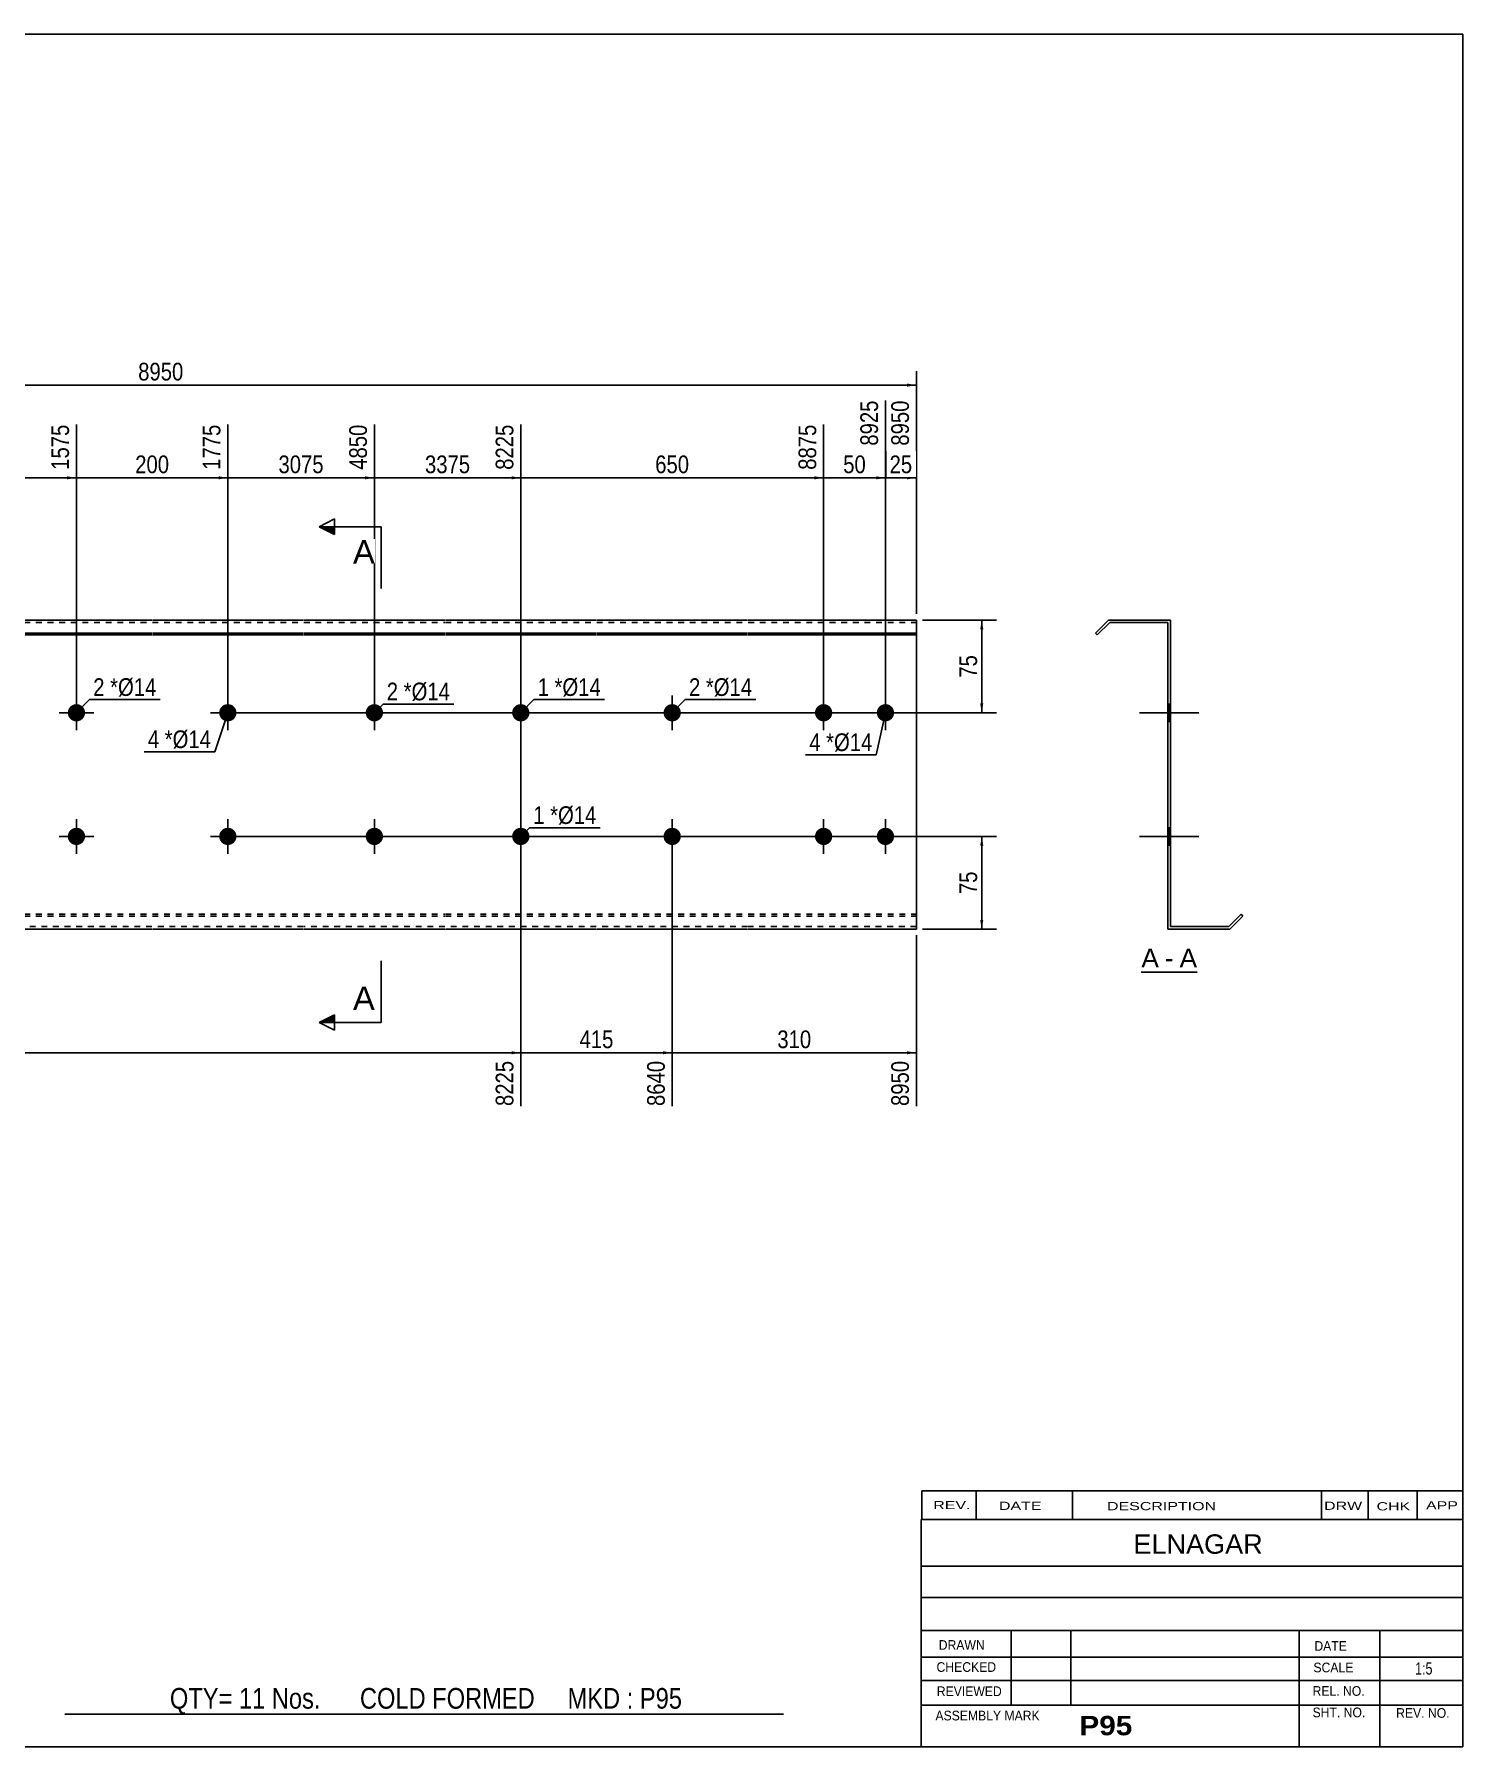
# Model space of a CAD drawing. Header units: millimetres. Extents: x -70 to 333, y -157 to 120.
# Drawn here: x 101.7 to 332.8, y -157.2 to 119.8 of the extents above; entities that cross this region are included whole.
import ezdxf

# ---------------------------------------------------------------- set-up
doc = ezdxf.new("R2010")
doc.units = ezdxf.units.MM
doc.linetypes.add('DXK_LINE_DOT1', pattern=[1.8814, 0.9407, -0.9407])
doc.styles.add('Arial', font='ARIAL.TTF', dxfattribs={"height": 0.2})
doc.styles.add('Arial Bold', font='ARIALBD.TTF', dxfattribs={"height": 0.2})
doc.styles.add('Arial Narrow', font='ARIALN.TTF', dxfattribs={"height": 0.2})

# ---------------------------------------------------------------- blocks, each defined once
blk = doc.blocks.new('Unknown-629082493-1758')
at = {"color": 5, "linetype": 'Continuous'}
for p, q in [((332.8, 119.75), (-67.2, 119.75)), ((-67.2, 119.75), (-67.2, -157.25)), ((332.8, -157.25), (332.8, 119.75)), ((-67.2, -157.25), (332.8, -157.25))]:
    blk.add_line(p, q, dxfattribs=at)
at = {"color": 174, "linetype": 'Continuous', "style": 'Arial'}
blk.add_text('Tekla structures', height=1.9102, rotation=90, dxfattribs=at).set_placement((-67.7, -156.75))
blk = doc.blocks.new('Unknown-629082493-12 - 1235')
at = {"color": 7, "linetype": 'Continuous'}
blk.add_line((280.81, -31.95), (289.84, -31.95), dxfattribs=at)
at = {"color": 0, "linetype": 'Continuous'}
blk.add_wipeout([(283.65, -31.2), (283.65, -28), (280.81, -28), (280.81, -31.2)], dxfattribs=at)
blk.add_wipeout([(286.03, -31.2), (286.03, -28), (284.61, -28), (284.61, -31.2)], dxfattribs=at)
at = {"color": 96, "linetype": 'Continuous', "style": 'Arial'}
blk.add_text('A', height=3.06, dxfattribs=at).set_placement((280.81, -31.2))
at = {"color": 0, "linetype": 'Continuous'}
blk.add_wipeout([(289.84, -31.2), (289.84, -28), (286.99, -28), (286.99, -31.2)], dxfattribs=at)
at = {"color": 96, "linetype": 'Continuous', "style": 'Arial'}
for s, p in [('-', (284.61, -31.2)), ('A', (286.99, -31.2))]:
    blk.add_text(s, height=3.06, dxfattribs=at).set_placement(p)
blk = doc.blocks.new('Part-629082493-1218 - 1203')
at = {"color": 2, "linetype": 'Continuous'}
for p, q in [((0, 25), (0, -25)), ((17.19, 25), (0, 25)), ((41.68, 25), (17.29, 25)), ((61.78, 25), (41.78, 25)), ((96.27, 25), (61.88, 25)), ((120.76, 25), (96.37, 25)), ((145.25, 25), (120.86, 25)), ((168.15, 25), (145.35, 25)), ((192.63, 25), (168.25, 25)), ((217.12, 25), (192.73, 25)), ((244.42, 25), (217.22, 25)), ((244.42, -25), (244.42, 25)), ((0, 22.88), (17.19, 22.88)), ((0, 22.6), (17.19, 22.6)), ((17.29, 22.88), (41.68, 22.88)), ((17.29, 22.6), (41.68, 22.6)), ((41.78, 22.88), (61.78, 22.88)), ((41.78, 22.6), (61.78, 22.6)), ((61.88, 22.88), (96.27, 22.88)), ((61.88, 22.6), (96.27, 22.6)), ((96.37, 22.88), (120.76, 22.88)), ((96.37, 22.6), (120.76, 22.6)), ((120.86, 22.88), (145.25, 22.88)), ((120.86, 22.6), (145.25, 22.6)), ((145.35, 22.88), (168.15, 22.88)), ((145.35, 22.6), (168.15, 22.6)), ((168.25, 22.88), (192.63, 22.88)), ((168.25, 22.6), (192.63, 22.6)), ((192.73, 22.88), (217.12, 22.88)), ((192.73, 22.6), (217.12, 22.6)), ((217.22, 22.88), (244.42, 22.88)), ((217.22, 22.6), (244.42, 22.6)), ((17.19, -25), (0, -25)), ((41.68, -25), (17.29, -25)), ((61.78, -25), (41.78, -25)), ((96.27, -25), (61.88, -25)), ((120.76, -25), (96.37, -25)), ((145.25, -25), (120.86, -25)), ((168.15, -25), (145.35, -25)), ((192.63, -25), (168.25, -25)), ((217.12, -25), (192.73, -25)), ((244.42, -25), (217.22, -25))]:
    blk.add_line(p, q, dxfattribs=at)
at = {"color": 7, "linetype": 'DXK_LINE_DOT1'}
for p, q in [((0, 24.6), (17.19, 24.6)), ((17.29, 24.6), (41.68, 24.6)), ((41.78, 24.6), (61.78, 24.6)), ((61.88, 24.6), (96.27, 24.6)), ((96.37, 24.6), (120.76, 24.6)), ((120.86, 24.6), (145.25, 24.6)), ((145.35, 24.6), (168.15, 24.6)), ((168.25, 24.6), (192.63, 24.6)), ((192.73, 24.6), (217.12, 24.6)), ((217.22, 24.6), (244.42, 24.6)), ((0, -22.6), (17.19, -22.6)), ((0, -22.88), (17.19, -22.88)), ((17.19, -24.6), (0, -24.6)), ((17.29, -22.6), (41.68, -22.6)), ((17.29, -22.88), (41.68, -22.88)), ((41.68, -24.6), (17.29, -24.6)), ((41.78, -22.6), (61.78, -22.6)), ((41.78, -22.88), (61.78, -22.88)), ((61.78, -24.6), (41.78, -24.6)), ((61.88, -22.6), (96.27, -22.6)), ((61.88, -22.88), (96.27, -22.88)), ((96.27, -24.6), (61.88, -24.6)), ((96.37, -22.6), (120.76, -22.6)), ((96.37, -22.88), (120.76, -22.88)), ((120.76, -24.6), (96.37, -24.6)), ((120.86, -22.6), (145.25, -22.6)), ((120.86, -22.88), (145.25, -22.88)), ((145.25, -24.6), (120.86, -24.6)), ((145.35, -22.6), (168.15, -22.6)), ((145.35, -22.88), (168.15, -22.88)), ((168.15, -24.6), (145.35, -24.6)), ((168.25, -22.6), (192.63, -22.6)), ((168.25, -22.88), (192.63, -22.88)), ((192.63, -24.6), (168.25, -24.6)), ((192.73, -22.6), (217.12, -22.6)), ((192.73, -22.88), (217.12, -22.88)), ((217.12, -24.6), (192.73, -24.6)), ((217.22, -22.6), (244.42, -22.6)), ((217.22, -22.88), (244.42, -22.88)), ((244.42, -24.6), (217.22, -24.6))]:
    blk.add_line(p, q, dxfattribs=at)
blk = doc.blocks.new('Bolt-629082493-1219 - 1203')
at = {"linetype": 'Continuous'}
for points in [[(3.6, 10, -1), (6.4, 10, -1)], [(131.65, 10, -1), (134.45, 10, -1)]]:
    blk.add_hatch(color=3, dxfattribs=at).paths.add_polyline_path(points)
at = {"color": 3, "linetype": 'Continuous'}
for p, q in [((5, 7.2), (5, 12.8)), ((133.05, 7.2), (133.05, 12.8)), ((7.8, 10), (2.2, 10)), ((135.85, 10), (130.25, 10))]:
    blk.add_line(p, q, dxfattribs=at)
blk = doc.blocks.new('Bolt-629082493-1220 - 1203')
at = {"linetype": 'Continuous'}
for points in [[(3.6, -10, -1), (6.4, -10, -1)], [(131.65, -10, -1), (134.45, -10, -1)]]:
    blk.add_hatch(color=3, dxfattribs=at).paths.add_polyline_path(points)
at = {"color": 3, "linetype": 'Continuous'}
for p, q in [((5, -12.8), (5, -7.2)), ((133.05, -12.8), (133.05, -7.2)), ((7.8, -10), (2.2, -10)), ((135.85, -10), (130.25, -10))]:
    blk.add_line(p, q, dxfattribs=at)
blk = doc.blocks.new('Bolt-629082493-1221 - 1203')
at = {"linetype": 'Continuous'}
for points in [[(158.15, 10, -1), (155.35, 10, -1)], [(158.15, -10, -1), (155.35, -10, -1)]]:
    blk.add_hatch(color=3, dxfattribs=at).paths.add_polyline_path(points)
at = {"color": 3, "linetype": 'Continuous'}
for p, q in [((156.75, 12.8), (156.75, 7.2)), ((159.55, 10), (153.95, 10)), ((156.75, -7.2), (156.75, -12.8)), ((159.55, -10), (153.95, -10))]:
    blk.add_line(p, q, dxfattribs=at)
blk = doc.blocks.new('Bolt-629082493-1224 - 1203')
at = {"linetype": 'Continuous'}
blk.add_hatch(color=3, dxfattribs=at).paths.add_polyline_path([(107.16, 10, -1), (109.96, 10, -1)])
at = {"color": 3, "linetype": 'Continuous'}
for p, q in [((108.56, 7.2), (108.56, 12.8)), ((105.76, 10), (111.36, 10))]:
    blk.add_line(p, q, dxfattribs=at)
blk = doc.blocks.new('Bolt-629082493-1225 - 1203')
at = {"linetype": 'Continuous'}
blk.add_hatch(color=3, dxfattribs=at).paths.add_polyline_path([(107.16, -10, -1), (109.96, -10, -1)])
at = {"color": 3, "linetype": 'Continuous'}
for p, q in [((108.56, -12.8), (108.56, -7.2)), ((111.36, -10), (105.76, -10))]:
    blk.add_line(p, q, dxfattribs=at)
blk = doc.blocks.new('Bolt-629082493-1227 - 1203')
at = {"linetype": 'Continuous'}
for points in [[(228.02, 10, -1), (230.82, 10, -1)], [(238.02, 10, -1), (240.82, 10, -1)], [(228.02, -10, -1), (230.82, -10, -1)], [(238.02, -10, -1), (240.82, -10, -1)]]:
    blk.add_hatch(color=3, dxfattribs=at).paths.add_polyline_path(points)
at = {"color": 3, "linetype": 'Continuous'}
for p, q in [((229.42, 7.2), (229.42, 12.8)), ((239.42, 7.2), (239.42, 12.8)), ((226.62, 10), (232.22, 10)), ((236.62, 10), (242.22, 10)), ((229.42, -12.8), (229.42, -7.2)), ((239.42, -12.8), (239.42, -7.2)), ((226.62, -10), (232.22, -10)), ((236.62, -10), (242.22, -10))]:
    blk.add_line(p, q, dxfattribs=at)
blk = doc.blocks.new('Bolt-629082493-1228 - 1203')
at = {"linetype": 'Continuous'}
blk.add_hatch(color=3, dxfattribs=at).paths.add_polyline_path([(179.04, 10, -1), (181.84, 10, -1)])
at = {"color": 3, "linetype": 'Continuous'}
for p, q in [((180.44, 7.2), (180.44, 12.8)), ((177.64, 10), (183.24, 10))]:
    blk.add_line(p, q, dxfattribs=at)
blk = doc.blocks.new('Bolt-629082493-1229 - 1203')
at = {"linetype": 'Continuous'}
blk.add_hatch(color=3, dxfattribs=at).paths.add_polyline_path([(181.84, -10, -1), (179.04, -10, -1)])
at = {"color": 3, "linetype": 'Continuous'}
for p, q in [((180.44, -7.2), (180.44, -12.8)), ((183.24, -10), (177.64, -10))]:
    blk.add_line(p, q, dxfattribs=at)
blk = doc.blocks.new('Bolt-629082493-1230 - 1203')
at = {"linetype": 'Continuous'}
for points in [[(203.53, 10, -1), (206.33, 10, -1)], [(203.53, -10, -1), (206.33, -10, -1)]]:
    blk.add_hatch(color=3, dxfattribs=at).paths.add_polyline_path(points)
at = {"color": 3, "linetype": 'Continuous'}
for p, q in [((204.93, 7.2), (204.93, 12.8)), ((202.13, 10), (207.73, 10)), ((204.93, -12.8), (204.93, -7.2)), ((202.13, -10), (207.73, -10))]:
    blk.add_line(p, q, dxfattribs=at)
blk = doc.blocks.new('Bolt-629082493-1240 - 1235')
at = {"linetype": 'Continuous'}
for points in [[(285.52, 8.6), (285.52, 11.4), (285.12, 11.4), (285.12, 8.6)], [(285.52, -11.4), (285.52, -8.6), (285.12, -8.6), (285.12, -11.4)]]:
    blk.add_hatch(color=3, dxfattribs=at).paths.add_polyline_path(points)
at = {"color": 3, "linetype": 'Continuous'}
for p, q in [((285.52, 11.4), (285.12, 11.4)), ((285.52, 10), (281.12, 10)), ((285.52, 8.6), (285.12, 8.6)), ((285.52, -10), (281.12, -10)), ((285.52, -8.6), (285.12, -8.6)), ((285.52, -11.4), (285.12, -11.4))]:
    blk.add_line(p, q, dxfattribs=at)
blk = doc.blocks.new('Part-629082493-1237 - 1235')
at = {"color": 2, "linetype": 'Continuous'}
for p, q in [((275.52, 25), (273.4, 22.88)), ((275.52, 25), (285.52, 25)), ((285.52, -24.6), (285.52, 25)), ((273.4, 22.88), (273.68, 22.6)), ((275.69, 24.6), (273.68, 22.6)), ((275.69, 24.6), (285.12, 24.6)), ((285.12, 24.6), (285.12, -25)), ((294.96, -24.6), (285.52, -24.6)), ((294.96, -24.6), (296.96, -22.6)), ((295.12, -25), (297.24, -22.88)), ((297.24, -22.88), (296.96, -22.6)), ((295.12, -25), (285.12, -25))]:
    blk.add_line(p, q, dxfattribs=at)
blk = doc.blocks.new('Bolt-629082493-1238 - 1235')
at = {"linetype": 'Continuous'}
blk.add_hatch(color=3, dxfattribs=at).paths.add_polyline_path([(285.12, 11.4), (285.12, 8.6), (285.52, 8.6), (285.52, 11.4)])
blk.add_hatch(color=3, dxfattribs=at).paths.add_polyline_path([(285.12, 11.4), (285.12, 8.6), (285.52, 8.6), (285.52, 11.4)])
at = {"color": 3, "linetype": 'Continuous'}
for p, q in [((285.12, 11.4), (285.52, 11.4)), ((285.12, 11.4), (285.52, 11.4)), ((283.52, 10), (290.12, 10)), ((283.52, 10), (290.12, 10)), ((285.12, 8.6), (285.52, 8.6)), ((285.12, 8.6), (285.52, 8.6))]:
    blk.add_line(p, q, dxfattribs=at)
blk = doc.blocks.new('Bolt-629082493-1239 - 1235')
at = {"linetype": 'Continuous'}
blk.add_hatch(color=3, dxfattribs=at).paths.add_polyline_path([(285.12, -8.6), (285.12, -11.4), (285.52, -11.4), (285.52, -8.6)])
blk.add_hatch(color=3, dxfattribs=at).paths.add_polyline_path([(285.12, -8.6), (285.12, -11.4), (285.52, -11.4), (285.52, -8.6)])
at = {"color": 3, "linetype": 'Continuous'}
for p, q in [((283.52, -10), (290.12, -10)), ((283.52, -10), (290.12, -10)), ((285.12, -8.6), (285.52, -8.6)), ((285.12, -8.6), (285.52, -8.6)), ((285.12, -11.4), (285.52, -11.4)), ((285.12, -11.4), (285.52, -11.4))]:
    blk.add_line(p, q, dxfattribs=at)
blk = doc.blocks.new('Bolt-629082493-1241 - 1235')
at = {"linetype": 'Continuous'}
for points in [[(285.12, 11.4), (285.12, 8.6), (285.52, 8.6), (285.52, 11.4)], [(285.12, 11.4), (285.12, 8.6), (285.52, 8.6), (285.52, 11.4)], [(285.12, -8.6), (285.12, -11.4), (285.52, -11.4), (285.52, -8.6)], [(285.12, -8.6), (285.12, -11.4), (285.52, -11.4), (285.52, -8.6)]]:
    blk.add_hatch(color=3, dxfattribs=at).paths.add_polyline_path(points)
at = {"color": 3, "linetype": 'Continuous'}
for p, q in [((285.52, 11.4), (285.12, 11.4)), ((285.52, 11.4), (285.12, 11.4)), ((288.12, 10), (280.52, 10)), ((288.12, 10), (280.52, 10)), ((285.52, 8.6), (285.12, 8.6)), ((285.52, 8.6), (285.12, 8.6)), ((288.12, -10), (280.52, -10)), ((288.12, -10), (280.52, -10)), ((285.52, -8.6), (285.12, -8.6)), ((285.52, -8.6), (285.12, -8.6)), ((285.52, -11.4), (285.12, -11.4)), ((285.52, -11.4), (285.12, -11.4))]:
    blk.add_line(p, q, dxfattribs=at)
blk = doc.blocks.new('Bolt-629082493-1242 - 1235')
at = {"linetype": 'Continuous'}
blk.add_hatch(color=3, dxfattribs=at).paths.add_polyline_path([(285.12, 11.4), (285.12, 8.6), (285.52, 8.6), (285.52, 11.4)])
at = {"color": 3, "linetype": 'Continuous'}
for p, q in [((285.52, 11.4), (285.12, 11.4)), ((287.42, 10), (280.82, 10)), ((285.52, 8.6), (285.12, 8.6))]:
    blk.add_line(p, q, dxfattribs=at)
blk = doc.blocks.new('Bolt-629082493-1243 - 1235')
at = {"linetype": 'Continuous'}
blk.add_hatch(color=3, dxfattribs=at).paths.add_polyline_path([(285.12, 11.4), (285.12, 8.6), (285.52, 8.6), (285.52, 11.4)])
at = {"color": 3, "linetype": 'Continuous'}
for p, q in [((285.52, 11.4), (285.12, 11.4)), ((287.42, 10), (280.82, 10)), ((285.52, 8.6), (285.12, 8.6))]:
    blk.add_line(p, q, dxfattribs=at)
blk = doc.blocks.new('Bolt-629082493-1244 - 1235')
at = {"linetype": 'Continuous'}
blk.add_hatch(color=3, dxfattribs=at).paths.add_polyline_path([(285.12, -8.6), (285.12, -11.4), (285.52, -11.4), (285.52, -8.6)])
at = {"color": 3, "linetype": 'Continuous'}
for p, q in [((283.52, -10), (290.12, -10)), ((285.12, -8.6), (285.52, -8.6)), ((285.12, -11.4), (285.52, -11.4))]:
    blk.add_line(p, q, dxfattribs=at)
blk = doc.blocks.new('Bolt-629082493-1245 - 1235')
at = {"linetype": 'Continuous'}
blk.add_hatch(color=3, dxfattribs=at).paths.add_polyline_path([(285.12, -8.6), (285.12, -11.4), (285.52, -11.4), (285.52, -8.6)])
at = {"color": 3, "linetype": 'Continuous'}
for p, q in [((283.52, -10), (290.12, -10)), ((285.12, -8.6), (285.52, -8.6)), ((285.12, -11.4), (285.52, -11.4))]:
    blk.add_line(p, q, dxfattribs=at)
blk = doc.blocks.new('Bolt-629082493-1246 - 1235')
at = {"linetype": 'Continuous'}
for points in [[(285.12, 11.4), (285.12, 8.6), (285.52, 8.6), (285.52, 11.4)], [(285.12, 11.4), (285.12, 8.6), (285.52, 8.6), (285.52, 11.4)], [(285.12, -8.6), (285.12, -11.4), (285.52, -11.4), (285.52, -8.6)], [(285.12, -8.6), (285.12, -11.4), (285.52, -11.4), (285.52, -8.6)]]:
    blk.add_hatch(color=3, dxfattribs=at).paths.add_polyline_path(points)
at = {"color": 3, "linetype": 'Continuous'}
for p, q in [((285.52, 11.4), (285.12, 11.4)), ((285.52, 11.4), (285.12, 11.4)), ((288.12, 10), (280.52, 10)), ((288.12, 10), (280.52, 10)), ((285.52, 8.6), (285.12, 8.6)), ((285.52, 8.6), (285.12, 8.6)), ((288.12, -10), (280.52, -10)), ((288.12, -10), (280.52, -10)), ((285.52, -8.6), (285.12, -8.6)), ((285.52, -8.6), (285.12, -8.6)), ((285.52, -11.4), (285.12, -11.4)), ((285.52, -11.4), (285.12, -11.4))]:
    blk.add_line(p, q, dxfattribs=at)
blk = doc.blocks.new('Bolt-629082493-1247 - 1235')
at = {"linetype": 'Continuous'}
blk.add_hatch(color=3, dxfattribs=at).paths.add_polyline_path([(285.12, 11.4), (285.12, 8.6), (285.52, 8.6), (285.52, 11.4)])
at = {"color": 3, "linetype": 'Continuous'}
for p, q in [((285.52, 11.4), (285.12, 11.4)), ((287.42, 10), (280.82, 10)), ((285.52, 8.6), (285.12, 8.6))]:
    blk.add_line(p, q, dxfattribs=at)
blk = doc.blocks.new('Bolt-629082493-1248 - 1235')
at = {"linetype": 'Continuous'}
blk.add_hatch(color=3, dxfattribs=at).paths.add_polyline_path([(285.52, -11.4), (285.52, -8.6), (285.12, -8.6), (285.12, -11.4)])
at = {"color": 3, "linetype": 'Continuous'}
for p, q in [((285.52, -8.6), (285.12, -8.6)), ((287.12, -10), (285.12, -10)), ((285.52, -11.4), (285.12, -11.4))]:
    blk.add_line(p, q, dxfattribs=at)
blk = doc.blocks.new('Bolt-629082493-1249 - 1235')
at = {"linetype": 'Continuous'}
for points in [[(285.12, 11.4), (285.12, 8.6), (285.52, 8.6), (285.52, 11.4)], [(285.12, -8.6), (285.12, -11.4), (285.52, -11.4), (285.52, -8.6)]]:
    blk.add_hatch(color=3, dxfattribs=at).paths.add_polyline_path(points)
at = {"color": 3, "linetype": 'Continuous'}
for p, q in [((285.52, 11.4), (285.12, 11.4)), ((287.12, 10), (280.52, 10)), ((285.52, 8.6), (285.12, 8.6)), ((287.12, -10), (280.52, -10)), ((285.52, -8.6), (285.12, -8.6)), ((285.52, -11.4), (285.12, -11.4))]:
    blk.add_line(p, q, dxfattribs=at)
blk = doc.blocks.new('StraightDimension-629082493-1328 - 1203')
at = {"linetype": 'Continuous'}
for points in [[(254.75, 23.5), (255, 25), (255.25, 23.5)], [(255.25, 11.5), (255, 10), (254.75, 11.5)]]:
    blk.add_hatch(color=7, dxfattribs=at).paths.add_polyline_path(points)
at = {"color": 7, "linetype": 'Continuous'}
for p, q in [((245.42, 25), (257.4, 25)), ((255, 10), (255, 25)), ((134.05, 10), (257.4, 10))]:
    blk.add_line(p, q, dxfattribs=at)
at = {"color": 0}
blk.add_wipeout([(254.85, 19.93), (250.65, 19.93), (250.65, 15.07), (254.85, 15.07)], dxfattribs=at)
at = {"color": 3, "style": 'Arial Narrow'}
blk.add_text('75', height=2.863, rotation=90.0002, dxfattribs=at).set_placement((254.25, 15.67))
blk = doc.blocks.new('StraightDimension-629082493-1346 - 1203')
at = {"linetype": 'Continuous'}
for points in [[(1.5, 62.75), (0, 63), (1.5, 63.25)], [(242.92, 63.25), (244.42, 63), (242.92, 62.75)]]:
    blk.add_hatch(color=7, dxfattribs=at).paths.add_polyline_path(points)
at = {"color": 7, "linetype": 'Continuous'}
for p, q in [((0, 26), (0, 65.25)), ((244.42, 26), (244.42, 65.25)), ((0, 63), (244.42, 63))]:
    blk.add_line(p, q, dxfattribs=at)
at = {"color": 0}
blk.add_wipeout([(126.46, 63.15), (126.46, 67.35), (117.95, 67.35), (117.95, 63.15)], dxfattribs=at)
at = {"color": 3, "style": 'Arial Narrow'}
blk.add_text('8950', height=2.863, dxfattribs=at).set_placement((118.55, 63.75))
blk = doc.blocks.new('StraightDimension-629082493-1318 - 1203')
at = {"linetype": 'Continuous'}
blk.add_hatch(color=7, dxfattribs=at).paths.add_polyline_path([(178.94, -44.75), (180.44, -45), (178.94, -45.25)])
at = {"color": 7, "linetype": 'Continuous'}
for p, q in [((180.44, 9), (180.44, -53.61)), ((0, -26), (0, -48.13)), ((0, -45), (180.44, -45))]:
    blk.add_line(p, q, dxfattribs=at)
at = {"color": 0}
blk.add_wipeout([(94.48, -44.85), (94.48, -40.65), (85.96, -40.65), (85.96, -44.85)], dxfattribs=at)
at = {"color": 0, "linetype": 'Continuous'}
for points in [[(-0.6, -45.7), (-4.8, -45.7), (-4.8, -48.73), (-0.6, -48.73)], [(179.84, -45.7), (175.64, -45.7), (175.64, -54.21), (179.84, -54.21)]]:
    blk.add_wipeout(points, dxfattribs=at)
at = {"color": 3, "style": 'Arial Narrow'}
blk.add_text('8225', height=2.863, dxfattribs=at).set_placement((86.56, -44.25))
at = {"color": 3, "linetype": 'Continuous', "style": 'Arial Narrow'}
for s, height, p in [('0', 2.86, (-1.2, -48.13)), ('8225', 2.863, (179.24, -53.61))]:
    blk.add_text(s, height=height, rotation=90.0002, dxfattribs=at).set_placement(p)
blk = doc.blocks.new('StraightDimension-629082493-1263 - 1203')
at = {"linetype": 'Continuous'}
blk.add_hatch(color=7, dxfattribs=at).paths.add_polyline_path([(242.92, 48.25), (244.42, 48), (242.92, 47.75)])
at = {"color": 7, "linetype": 'Continuous'}
for p, q in [((239.42, 11), (239.42, 60.51)), ((244.42, 26), (244.42, 60.51)), ((239.42, 48), (244.42, 48))]:
    blk.add_line(p, q, dxfattribs=at)
at = {"color": 0}
blk.add_wipeout([(244.34, 48.15), (244.34, 52.35), (239.49, 52.35), (239.49, 48.15)], dxfattribs=at)
at = {"color": 0, "linetype": 'Continuous'}
blk.add_wipeout([(243.82, 61.11), (239.62, 61.11), (239.62, 52.6), (243.82, 52.6)], dxfattribs=at)
at = {"color": 3, "linetype": 'Continuous', "style": 'Arial Narrow'}
blk.add_text('8950', height=2.863, rotation=90.0002, dxfattribs=at).set_placement((243.22, 53.2))
at = {"color": 3, "style": 'Arial Narrow'}
blk.add_text('25', height=2.863, dxfattribs=at).set_placement((240.09, 48.75))
blk = doc.blocks.new('StraightDimension-629082493-1264 - 1203')
at = {"linetype": 'Continuous'}
blk.add_hatch(color=7, dxfattribs=at).paths.add_polyline_path([(237.92, 48.25), (239.42, 48), (237.92, 47.75)])
at = {"color": 7, "linetype": 'Continuous'}
for p, q in [((239.42, 11), (239.42, 60.51)), ((229.42, 11), (229.42, 56.61)), ((229.42, 48), (239.42, 48))]:
    blk.add_line(p, q, dxfattribs=at)
at = {"color": 0}
blk.add_wipeout([(236.84, 48.15), (236.84, 52.35), (231.99, 52.35), (231.99, 48.15)], dxfattribs=at)
at = {"color": 0, "linetype": 'Continuous'}
blk.add_wipeout([(238.82, 61.11), (234.62, 61.11), (234.62, 52.6), (238.82, 52.6)], dxfattribs=at)
at = {"color": 3, "linetype": 'Continuous', "style": 'Arial Narrow'}
blk.add_text('8925', height=2.863, rotation=90.0002, dxfattribs=at).set_placement((238.22, 53.2))
at = {"color": 3, "style": 'Arial Narrow'}
blk.add_text('50', height=2.863, dxfattribs=at).set_placement((232.59, 48.75))
blk = doc.blocks.new('StraightDimension-629082493-1265 - 1203')
at = {"linetype": 'Continuous'}
blk.add_hatch(color=7, dxfattribs=at).paths.add_polyline_path([(227.92, 48.25), (229.42, 48), (227.92, 47.75)])
at = {"color": 7, "linetype": 'Continuous'}
for p, q in [((180.44, -9), (180.44, 56.61)), ((229.42, 11), (229.42, 56.61)), ((180.44, 48), (229.42, 48))]:
    blk.add_line(p, q, dxfattribs=at)
at = {"color": 0, "linetype": 'Continuous'}
blk.add_wipeout([(228.82, 57.21), (224.62, 57.21), (224.62, 48.7), (228.82, 48.7)], dxfattribs=at)
at = {"color": 0}
blk.add_wipeout([(208.27, 48.15), (208.27, 52.35), (201.58, 52.35), (201.58, 48.15)], dxfattribs=at)
at = {"color": 3, "linetype": 'Continuous', "style": 'Arial Narrow'}
blk.add_text('8875', height=2.863, rotation=90.0002, dxfattribs=at).set_placement((228.22, 49.3))
at = {"color": 3, "style": 'Arial Narrow'}
blk.add_text('650', height=2.863, dxfattribs=at).set_placement((202.18, 48.75))
blk = doc.blocks.new('StraightDimension-629082493-1337 - 1203')
at = {"linetype": 'Continuous'}
for points in [[(254.75, -11.5), (255, -10), (255.25, -11.5)], [(255.25, -23.5), (255, -25), (254.75, -23.5)]]:
    blk.add_hatch(color=7, dxfattribs=at).paths.add_polyline_path(points)
at = {"color": 7, "linetype": 'Continuous'}
for p, q in [((134.05, -10), (257.4, -10)), ((255, -25), (255, -10)), ((245.42, -25), (257.4, -25))]:
    blk.add_line(p, q, dxfattribs=at)
at = {"color": 0}
blk.add_wipeout([(254.85, -15.07), (250.65, -15.07), (250.65, -19.93), (254.85, -19.93)], dxfattribs=at)
at = {"color": 3, "style": 'Arial Narrow'}
blk.add_text('75', height=2.863, rotation=90.0002, dxfattribs=at).set_placement((254.25, -19.33))
blk = doc.blocks.new('StraightDimension-629082493-1266 - 1203')
at = {"linetype": 'Continuous'}
blk.add_hatch(color=7, dxfattribs=at).paths.add_polyline_path([(178.94, 48.25), (180.44, 48), (178.94, 47.75)])
at = {"color": 7, "linetype": 'Continuous'}
for p, q in [((156.75, 11), (156.75, 56.61)), ((180.44, -9), (180.44, 56.61)), ((156.75, 48), (180.44, 48))]:
    blk.add_line(p, q, dxfattribs=at)
at = {"color": 0, "linetype": 'Continuous'}
blk.add_wipeout([(179.84, 57.21), (175.64, 57.21), (175.64, 48.7), (179.84, 48.7)], dxfattribs=at)
at = {"color": 0}
blk.add_wipeout([(172.85, 48.15), (172.85, 52.35), (164.34, 52.35), (164.34, 48.15)], dxfattribs=at)
at = {"color": 3, "linetype": 'Continuous', "style": 'Arial Narrow'}
blk.add_text('8225', height=2.863, rotation=90.0002, dxfattribs=at).set_placement((179.24, 49.3))
at = {"color": 3, "style": 'Arial Narrow'}
blk.add_text('3375', height=2.863, dxfattribs=at).set_placement((164.94, 48.75))
blk = doc.blocks.new('StraightDimension-629082493-1267 - 1203')
at = {"linetype": 'Continuous'}
blk.add_hatch(color=7, dxfattribs=at).paths.add_polyline_path([(155.25, 48.25), (156.75, 48), (155.25, 47.75)])
at = {"color": 7, "linetype": 'Continuous'}
for p, q in [((133.05, 11), (133.05, 56.61)), ((156.75, 11), (156.75, 56.61)), ((133.05, 48), (156.75, 48))]:
    blk.add_line(p, q, dxfattribs=at)
at = {"color": 0, "linetype": 'Continuous'}
blk.add_wipeout([(156.15, 57.21), (151.95, 57.21), (151.95, 48.7), (156.15, 48.7)], dxfattribs=at)
at = {"color": 0}
blk.add_wipeout([(149.15, 48.15), (149.15, 52.35), (140.64, 52.35), (140.64, 48.15)], dxfattribs=at)
at = {"color": 3, "linetype": 'Continuous', "style": 'Arial Narrow'}
blk.add_text('4850', height=2.863, rotation=90.0002, dxfattribs=at).set_placement((155.55, 49.3))
at = {"color": 3, "style": 'Arial Narrow'}
blk.add_text('3075', height=2.863, dxfattribs=at).set_placement((141.24, 48.75))
blk = doc.blocks.new('StraightDimension-629082493-1268 - 1203')
at = {"linetype": 'Continuous'}
blk.add_hatch(color=7, dxfattribs=at).paths.add_polyline_path([(131.55, 48.25), (133.05, 48), (131.55, 47.75)])
at = {"color": 7, "linetype": 'Continuous'}
for p, q in [((108.56, 11), (108.56, 56.61)), ((133.05, 11), (133.05, 56.61)), ((108.56, 48), (133.05, 48))]:
    blk.add_line(p, q, dxfattribs=at)
at = {"color": 0, "linetype": 'Continuous'}
blk.add_wipeout([(132.45, 57.21), (128.25, 57.21), (128.25, 48.7), (132.45, 48.7)], dxfattribs=at)
at = {"color": 0}
blk.add_wipeout([(124.15, 48.15), (124.15, 52.35), (117.47, 52.35), (117.47, 48.15)], dxfattribs=at)
at = {"color": 3, "linetype": 'Continuous', "style": 'Arial Narrow'}
blk.add_text('1775', height=2.863, rotation=90.0002, dxfattribs=at).set_placement((131.85, 49.3))
at = {"color": 3, "style": 'Arial Narrow'}
blk.add_text('200', height=2.863, dxfattribs=at).set_placement((118.07, 48.75))
blk = doc.blocks.new('StraightDimension-629082493-1269 - 1203')
at = {"linetype": 'Continuous'}
blk.add_hatch(color=7, dxfattribs=at).paths.add_polyline_path([(107.06, 48.25), (108.56, 48), (107.06, 47.75)])
at = {"color": 7, "linetype": 'Continuous'}
for p, q in [((84.08, 11), (84.08, 58.68)), ((108.56, 11), (108.56, 56.61)), ((84.08, 48), (108.56, 48))]:
    blk.add_line(p, q, dxfattribs=at)
at = {"color": 0, "linetype": 'Continuous'}
blk.add_wipeout([(107.96, 57.21), (103.76, 57.21), (103.76, 48.7), (107.96, 48.7)], dxfattribs=at)
at = {"color": 0}
blk.add_wipeout([(99.66, 48.15), (99.66, 52.35), (92.98, 52.35), (92.98, 48.15)], dxfattribs=at)
at = {"color": 3, "linetype": 'Continuous', "style": 'Arial Narrow'}
blk.add_text('1575', height=2.863, rotation=90.0002, dxfattribs=at).set_placement((107.36, 49.3))
at = {"color": 3, "style": 'Arial Narrow'}
blk.add_text('650', height=2.863, dxfattribs=at).set_placement((93.58, 48.75))
blk = doc.blocks.new('StraightDimension-629082493-1316 - 1203')
at = {"linetype": 'Continuous'}
blk.add_hatch(color=7, dxfattribs=at).paths.add_polyline_path([(242.92, -44.75), (244.42, -45), (242.92, -45.25)])
at = {"color": 7, "linetype": 'Continuous'}
for p, q in [((204.93, -11), (204.93, -53.61)), ((244.42, -26), (244.42, -53.61)), ((204.93, -45), (244.42, -45))]:
    blk.add_line(p, q, dxfattribs=at)
at = {"color": 0}
blk.add_wipeout([(228.01, -44.85), (228.01, -40.65), (221.33, -40.65), (221.33, -44.85)], dxfattribs=at)
at = {"color": 0, "linetype": 'Continuous'}
blk.add_wipeout([(243.82, -45.7), (239.62, -45.7), (239.62, -54.21), (243.82, -54.21)], dxfattribs=at)
at = {"color": 3, "style": 'Arial Narrow'}
blk.add_text('310', height=2.863, dxfattribs=at).set_placement((221.93, -44.25))
at = {"color": 3, "linetype": 'Continuous', "style": 'Arial Narrow'}
blk.add_text('8950', height=2.863, rotation=90.0002, dxfattribs=at).set_placement((243.22, -53.61))
blk = doc.blocks.new('StraightDimension-629082493-1317 - 1203')
at = {"linetype": 'Continuous'}
blk.add_hatch(color=7, dxfattribs=at).paths.add_polyline_path([(203.43, -44.75), (204.93, -45), (203.43, -45.25)])
at = {"color": 7, "linetype": 'Continuous'}
for p, q in [((180.44, 9), (180.44, -53.61)), ((204.93, -11), (204.93, -53.61)), ((180.44, -45), (204.93, -45))]:
    blk.add_line(p, q, dxfattribs=at)
at = {"color": 0}
blk.add_wipeout([(196.03, -44.85), (196.03, -40.65), (189.34, -40.65), (189.34, -44.85)], dxfattribs=at)
at = {"color": 0, "linetype": 'Continuous'}
blk.add_wipeout([(204.33, -45.7), (200.13, -45.7), (200.13, -54.21), (204.33, -54.21)], dxfattribs=at)
at = {"color": 3, "style": 'Arial Narrow'}
blk.add_text('415', height=2.863, dxfattribs=at).set_placement((189.94, -44.25))
at = {"color": 3, "linetype": 'Continuous', "style": 'Arial Narrow'}
blk.add_text('8640', height=2.863, rotation=90.0002, dxfattribs=at).set_placement((203.73, -53.61))
blk = doc.blocks.new('CBS_NAME_BLOG-629082493-1782')
at = {"color": 7, "linetype": 'Continuous'}
for p, q in [((245.21, -120.5), (332.73, -120.5)), ((245.21, -157.21), (245.21, -120.5)), ((245.21, -128.04), (332.73, -128.04)), ((245.28, -133.09), (332.8, -133.09)), ((245.21, -138.46), (332.73, -138.46)), ((259.73, -150.57), (259.73, -138.47)), ((269.42, -150.54), (269.42, -138.47)), ((306.33, -157.21), (306.33, -138.48)), ((319.38, -157.21), (319.38, -138.47)), ((245.22, -142.76), (332.8, -142.74)), ((245.21, -146.51), (332.73, -146.51)), ((245.21, -150.55), (332.73, -150.55)), ((245.21, -157.25), (332.8, -157.25))]:
    blk.add_line(p, q, dxfattribs=at)
at = {"color": 3, "linetype": 'Continuous', "style": 'Arial'}
blk.add_text('ELNAGAR', height=3.133, dxfattribs=at).set_placement((279.53, -126.03))
at = {"color": 3, "linetype": 'Continuous'}
for s, height, style, width, p in [('DRAWN', 1.566, 'Arial', 0.9, (248.04, -141.57)), ('DATE', 1.566, 'Arial', 0.9, (308.8, -141.73)), ('CHECKED', 1.566, 'Arial', 0.9, (247.69, -145.14)), ('SCALE', 1.566, 'Arial', 0.9, (308.65, -145.21)), ('1:5', 1.957, 'Arial Narrow', 0.9, (325.1, -145.57)), ('REVIEWED', 1.566, 'Arial', 0.9, (247.73, -149.06)), ('REL. NO.', 1.566, 'Arial', 0.9, (308.51, -149.01)), ('ASSEMBLY MARK', 1.5663, 'Arial', 0.9, (247.51, -152.99)), ('P95', 3.131, 'Arial Bold', 1.1, (270.79, -155.39)), ('SHT. NO.', 1.566, 'Arial', 0.9, (308.51, -152.48)), ('REV. NO.', 1.566, 'Arial', 0.9, (322.03, -152.57))]:
    blk.add_text(s, height=height, dxfattribs=dict(at, style=style, width=width)).set_placement(p)
blk = doc.blocks.new('CBS_CALLOFF-629082493-1781')
at = {"color": 7, "linetype": 'Continuous'}
blk.add_line((106.68, -151.98), (222.91, -152), dxfattribs=at)
at = {"color": 3, "linetype": 'Continuous', "style": 'Arial Narrow'}
blk.add_text('QTY= 11 Nos.      COLD FORMED     MKD : P95', height=3.3405, dxfattribs=at).set_placement((123.68, -151.09))
blk = doc.blocks.new('CBS_REVISION-629082493-1783')
at = {"color": 7, "linetype": 'Continuous'}
for p, q in [((245.29, -115.87), (332.79, -115.87)), ((245.29, -115.87), (245.29, -120.5)), ((254.09, -115.87), (254.09, -120.5)), ((269.68, -115.87), (269.68, -120.44)), ((309.94, -115.87), (309.94, -120.5)), ((317.48, -115.87), (317.48, -120.5)), ((325.43, -115.87), (325.43, -120.5)), ((245.29, -120.5), (332.79, -120.5))]:
    blk.add_line(p, q, dxfattribs=at)
at = {"color": 7, "style": 'Arial Narrow', "width": 1.7}
for s, height, p in [('REV.', 1.326, (247.15, -118.82)), ('DATE', 1.326, (257.78, -118.94)), ('DESCRIPTION', 1.3257, (275.26, -118.99)), ('DRW', 1.326, (310.37, -118.93)), ('CHK', 1.326, (318.86, -119.02)), ('APP', 1.326, (326.86, -118.87))]:
    blk.add_text(s, height=height, dxfattribs=at).set_placement(p)
blk = doc.blocks.new('Mark-629082493-1375 - 1203')
at = {"color": 0}
blk.add_wipeout([(228.92, 3.8), (228.92, 6.8), (227.1, 6.8), (227.1, 3.8)], dxfattribs=at)
blk.add_wipeout([(228.92, 3.8), (228.92, 6.8), (227.1, 6.8), (227.1, 3.8)], dxfattribs=at)
blk.add_wipeout([(231.1, 3.8), (231.1, 6.8), (229.82, 6.8), (229.82, 3.8)], dxfattribs=at)
blk.add_wipeout([(231.1, 3.8), (231.1, 6.8), (229.82, 6.8), (229.82, 3.8)], dxfattribs=at)
at = {"color": 3, "style": 'Arial Narrow'}
blk.add_text('4', height=2.86, dxfattribs=at).set_placement((227.1, 3.8))
at = {"color": 0}
blk.add_wipeout([(237.32, 3.8), (237.32, 6.8), (231.1, 6.8), (231.1, 3.8)], dxfattribs=at)
blk.add_wipeout([(237.32, 3.8), (237.32, 6.8), (231.1, 6.8), (231.1, 3.8)], dxfattribs=at)
at = {"color": 7, "linetype": 'Continuous'}
for p in [(239.42, 10), (226.5, 3.2)]:
    blk.add_line(p, (237.92, 3.2), dxfattribs=at)
at = {"color": 3, "style": 'Arial Narrow'}
for s, height, p in [('*', 2.86, (229.82, 3.8)), ('Ø14', 2.863, (231.1, 3.8))]:
    blk.add_text(s, height=height, dxfattribs=at).set_placement(p)
blk = doc.blocks.new('SectionMark-629082493-1261 - 1203')
at = {"linetype": 'Continuous'}
for points in [[(150.33, 40.1), (150.33, 38.85), (147.83, 40.1)], [(150.33, -38.85), (150.33, -40.1), (147.83, -40.1)]]:
    blk.add_hatch(color=30, dxfattribs=at).paths.add_polyline_path(points)
at = {"color": 30, "linetype": 'Continuous'}
for p, q in [((147.83, 40.1), (150.33, 41.35)), ((157.83, 40.1), (147.83, 40.1)), ((147.83, 40.1), (150.33, 38.85)), ((150.33, 38.85), (150.33, 41.35)), ((147.83, -40.1), (150.33, -38.85)), ((157.83, -40.1), (147.83, -40.1)), ((150.33, -41.35), (147.83, -40.1)), ((150.33, -38.85), (150.33, -41.35))]:
    blk.add_line(p, q, dxfattribs=at)
at = {"color": 0, "linetype": 'Continuous'}
for points in [[(156.83, 34.1), (156.83, 38.1), (153.28, 38.1), (153.28, 34.1)], [(156.83, -38.1), (156.83, -34.1), (153.28, -34.1), (153.28, -38.1)]]:
    blk.add_wipeout(points, dxfattribs=at)
at = {"color": 30, "linetype": 'Continuous'}
for p, q in [((157.83, 40.1), (157.83, 30.1)), ((157.83, -40.1), (157.83, -30.1))]:
    blk.add_line(p, q, dxfattribs=at)
at = {"color": 96, "linetype": 'Continuous', "style": 'Arial'}
for p in [(153.28, 34.1), (153.28, -38.1)]:
    blk.add_text('A', height=3.82, dxfattribs=at).set_placement(p)
blk = doc.blocks.new('MarkSet-629082493-1360 - 1203')
at = {"color": 0}
blk.add_wipeout([(121.94, 4.28), (121.94, 7.28), (120.11, 7.28), (120.11, 4.28)], dxfattribs=at)
blk.add_wipeout([(121.94, 4.28), (121.94, 7.28), (120.11, 7.28), (120.11, 4.28)], dxfattribs=at)
blk.add_wipeout([(124.12, 4.28), (124.12, 7.28), (122.84, 7.28), (122.84, 4.28)], dxfattribs=at)
blk.add_wipeout([(124.12, 4.28), (124.12, 7.28), (122.84, 7.28), (122.84, 4.28)], dxfattribs=at)
at = {"color": 3, "style": 'Arial Narrow'}
blk.add_text('4', height=2.86, dxfattribs=at).set_placement((120.11, 4.28))
at = {"color": 0}
blk.add_wipeout([(130.33, 4.28), (130.33, 7.28), (124.12, 7.28), (124.12, 4.28)], dxfattribs=at)
blk.add_wipeout([(130.33, 4.28), (130.33, 7.28), (124.12, 7.28), (124.12, 4.28)], dxfattribs=at)
at = {"color": 7, "linetype": 'Continuous'}
for p in [(133.05, 10), (119.51, 3.68)]:
    blk.add_line(p, (130.93, 3.68), dxfattribs=at)
at = {"color": 3, "style": 'Arial Narrow'}
for s, height, p in [('*', 2.86, (122.84, 4.28)), ('Ø14', 2.863, (124.12, 4.28))]:
    blk.add_text(s, height=height, dxfattribs=at).set_placement(p)
blk = doc.blocks.new('MarkSet-629082493-1370 - 1203')
at = {"color": 0}
blk.add_wipeout([(113.11, 12.72), (113.11, 15.72), (111.28, 15.72), (111.28, 12.72)], dxfattribs=at)
blk.add_wipeout([(113.11, 12.72), (113.11, 15.72), (111.28, 15.72), (111.28, 12.72)], dxfattribs=at)
at = {"color": 7, "linetype": 'Continuous'}
blk.add_line((108.56, 10), (110.68, 12.12), dxfattribs=at)
at = {"color": 0}
blk.add_wipeout([(115.29, 12.72), (115.29, 15.72), (114.01, 15.72), (114.01, 12.72)], dxfattribs=at)
blk.add_wipeout([(115.29, 12.72), (115.29, 15.72), (114.01, 15.72), (114.01, 12.72)], dxfattribs=at)
at = {"color": 3, "style": 'Arial Narrow'}
blk.add_text('2', height=2.86, dxfattribs=at).set_placement((111.28, 12.72))
at = {"color": 0}
blk.add_wipeout([(121.5, 12.72), (121.5, 15.72), (115.29, 15.72), (115.29, 12.72)], dxfattribs=at)
blk.add_wipeout([(121.5, 12.72), (121.5, 15.72), (115.29, 15.72), (115.29, 12.72)], dxfattribs=at)
at = {"color": 7, "linetype": 'Continuous'}
blk.add_line((110.68, 12.12), (122.1, 12.12), dxfattribs=at)
at = {"color": 3, "style": 'Arial Narrow'}
for s, height, p in [('*', 2.86, (114.01, 12.72)), ('Ø14', 2.863, (115.29, 12.72))]:
    blk.add_text(s, height=height, dxfattribs=at).set_placement(p)
blk = doc.blocks.new('Mark-629082493-1373 - 1203')
at = {"color": 0}
blk.add_wipeout([(160.59, 12.01), (160.59, 15.01), (158.76, 15.01), (158.76, 12.01)], dxfattribs=at)
blk.add_wipeout([(160.59, 12.01), (160.59, 15.01), (158.76, 15.01), (158.76, 12.01)], dxfattribs=at)
at = {"color": 7, "linetype": 'Continuous'}
blk.add_line((156.75, 10), (158.16, 11.41), dxfattribs=at)
at = {"color": 0}
blk.add_wipeout([(162.77, 12.01), (162.77, 15.01), (161.49, 15.01), (161.49, 12.01)], dxfattribs=at)
blk.add_wipeout([(162.77, 12.01), (162.77, 15.01), (161.49, 15.01), (161.49, 12.01)], dxfattribs=at)
at = {"color": 3, "style": 'Arial Narrow'}
blk.add_text('2', height=2.86, dxfattribs=at).set_placement((158.76, 12.01))
at = {"color": 0}
blk.add_wipeout([(168.98, 12.01), (168.98, 15.01), (162.77, 15.01), (162.77, 12.01)], dxfattribs=at)
blk.add_wipeout([(168.98, 12.01), (168.98, 15.01), (162.77, 15.01), (162.77, 12.01)], dxfattribs=at)
at = {"color": 7, "linetype": 'Continuous'}
blk.add_line((158.16, 11.41), (169.58, 11.41), dxfattribs=at)
at = {"color": 3, "style": 'Arial Narrow'}
for s, height, p in [('*', 2.86, (161.49, 12.01)), ('Ø14', 2.863, (162.77, 12.01))]:
    blk.add_text(s, height=height, dxfattribs=at).set_placement(p)
blk = doc.blocks.new('Mark-629082493-1376 - 1203')
at = {"color": 0}
blk.add_wipeout([(184.99, 12.72), (184.99, 15.72), (183.16, 15.72), (183.16, 12.72)], dxfattribs=at)
blk.add_wipeout([(184.99, 12.72), (184.99, 15.72), (183.16, 15.72), (183.16, 12.72)], dxfattribs=at)
at = {"color": 7, "linetype": 'Continuous'}
blk.add_line((180.44, 10), (182.56, 12.12), dxfattribs=at)
at = {"color": 0}
blk.add_wipeout([(187.17, 12.72), (187.17, 15.72), (185.89, 15.72), (185.89, 12.72)], dxfattribs=at)
blk.add_wipeout([(187.17, 12.72), (187.17, 15.72), (185.89, 15.72), (185.89, 12.72)], dxfattribs=at)
at = {"color": 3, "style": 'Arial Narrow'}
blk.add_text('1', height=2.86, dxfattribs=at).set_placement((183.16, 12.72))
at = {"color": 0}
blk.add_wipeout([(193.38, 12.72), (193.38, 15.72), (187.17, 15.72), (187.17, 12.72)], dxfattribs=at)
blk.add_wipeout([(193.38, 12.72), (193.38, 15.72), (187.17, 15.72), (187.17, 12.72)], dxfattribs=at)
at = {"color": 7, "linetype": 'Continuous'}
blk.add_line((182.56, 12.12), (193.98, 12.12), dxfattribs=at)
at = {"color": 3, "style": 'Arial Narrow'}
for s, height, p in [('*', 2.86, (185.89, 12.72)), ('Ø14', 2.863, (187.17, 12.72))]:
    blk.add_text(s, height=height, dxfattribs=at).set_placement(p)
blk = doc.blocks.new('Mark-629082493-1377 - 1203')
at = {"color": 0}
blk.add_wipeout([(184.28, -7.99), (184.28, -4.99), (182.45, -4.99), (182.45, -7.99)], dxfattribs=at)
blk.add_wipeout([(184.28, -7.99), (184.28, -4.99), (182.45, -4.99), (182.45, -7.99)], dxfattribs=at)
at = {"color": 7, "linetype": 'Continuous'}
blk.add_line((180.44, -10), (181.85, -8.59), dxfattribs=at)
at = {"color": 0}
blk.add_wipeout([(186.46, -7.99), (186.46, -4.99), (185.18, -4.99), (185.18, -7.99)], dxfattribs=at)
blk.add_wipeout([(186.46, -7.99), (186.46, -4.99), (185.18, -4.99), (185.18, -7.99)], dxfattribs=at)
at = {"color": 3, "style": 'Arial Narrow'}
blk.add_text('1', height=2.86, dxfattribs=at).set_placement((182.45, -7.99))
at = {"color": 0}
blk.add_wipeout([(192.67, -7.99), (192.67, -4.99), (186.46, -4.99), (186.46, -7.99)], dxfattribs=at)
blk.add_wipeout([(192.67, -7.99), (192.67, -4.99), (186.46, -4.99), (186.46, -7.99)], dxfattribs=at)
at = {"color": 7, "linetype": 'Continuous'}
blk.add_line((181.85, -8.59), (193.27, -8.59), dxfattribs=at)
at = {"color": 3, "style": 'Arial Narrow'}
for s, height, p in [('*', 2.86, (185.18, -7.99)), ('Ø14', 2.863, (186.46, -7.99))]:
    blk.add_text(s, height=height, dxfattribs=at).set_placement(p)
blk = doc.blocks.new('Mark-629082493-1378 - 1203')
at = {"color": 0}
blk.add_wipeout([(209.48, 12.72), (209.48, 15.72), (207.65, 15.72), (207.65, 12.72)], dxfattribs=at)
blk.add_wipeout([(209.48, 12.72), (209.48, 15.72), (207.65, 15.72), (207.65, 12.72)], dxfattribs=at)
at = {"color": 7, "linetype": 'Continuous'}
blk.add_line((204.93, 10), (207.05, 12.12), dxfattribs=at)
at = {"color": 0}
blk.add_wipeout([(211.65, 12.72), (211.65, 15.72), (210.38, 15.72), (210.38, 12.72)], dxfattribs=at)
blk.add_wipeout([(211.65, 12.72), (211.65, 15.72), (210.38, 15.72), (210.38, 12.72)], dxfattribs=at)
at = {"color": 3, "style": 'Arial Narrow'}
blk.add_text('2', height=2.86, dxfattribs=at).set_placement((207.65, 12.72))
at = {"color": 0}
blk.add_wipeout([(217.87, 12.72), (217.87, 15.72), (211.65, 15.72), (211.65, 12.72)], dxfattribs=at)
blk.add_wipeout([(217.87, 12.72), (217.87, 15.72), (211.65, 15.72), (211.65, 12.72)], dxfattribs=at)
at = {"color": 7, "linetype": 'Continuous'}
blk.add_line((207.05, 12.12), (218.47, 12.12), dxfattribs=at)
at = {"color": 3, "style": 'Arial Narrow'}
for s, height, p in [('*', 2.86, (210.38, 12.72)), ('Ø14', 2.863, (211.65, 12.72))]:
    blk.add_text(s, height=height, dxfattribs=at).set_placement(p)

msp = doc.modelspace()

# ---------------------------------------------------------------- block references
for name in ['Unknown-629082493-1758', 'Part-629082493-1218 - 1203', 'Part-629082493-1237 - 1235', 'Bolt-629082493-1219 - 1203', 'Bolt-629082493-1224 - 1203', 'Bolt-629082493-1221 - 1203', 'Bolt-629082493-1228 - 1203', 'Bolt-629082493-1230 - 1203', 'Bolt-629082493-1227 - 1203', 'Bolt-629082493-1241 - 1235', 'Bolt-629082493-1246 - 1235', 'Bolt-629082493-1249 - 1235', 'Bolt-629082493-1242 - 1235', 'Bolt-629082493-1243 - 1235', 'Bolt-629082493-1247 - 1235', 'Bolt-629082493-1240 - 1235', 'Bolt-629082493-1238 - 1235', 'Bolt-629082493-1220 - 1203', 'Bolt-629082493-1225 - 1203', 'Bolt-629082493-1229 - 1203', 'Bolt-629082493-1239 - 1235', 'Bolt-629082493-1244 - 1235', 'Bolt-629082493-1245 - 1235', 'Bolt-629082493-1248 - 1235', 'CBS_REVISION-629082493-1783', 'CBS_NAME_BLOG-629082493-1782', 'CBS_CALLOFF-629082493-1781']:
    msp.add_blockref(name, (0, 0))

# ---------------------------------------------------------------- next in the draw order: block references
for name in ['StraightDimension-629082493-1328 - 1203', 'Unknown-629082493-12 - 1235']:
    msp.add_blockref(name, (0, 0))

# ---------------------------------------------------------------- next in the draw order: block references
for name in ['StraightDimension-629082493-1346 - 1203', 'StraightDimension-629082493-1318 - 1203']:
    msp.add_blockref(name, (0, 0))

# ---------------------------------------------------------------- next in the draw order: block references
msp.add_blockref('StraightDimension-629082493-1263 - 1203', (0, 0))

# ---------------------------------------------------------------- next in the draw order: block references
msp.add_blockref('StraightDimension-629082493-1264 - 1203', (0, 0))

# ---------------------------------------------------------------- next in the draw order: block references
msp.add_blockref('StraightDimension-629082493-1265 - 1203', (0, 0))

# ---------------------------------------------------------------- next in the draw order: block references
for name in ['Mark-629082493-1375 - 1203', 'StraightDimension-629082493-1337 - 1203']:
    msp.add_blockref(name, (0, 0))

# ---------------------------------------------------------------- next in the draw order: block references
for name in ['StraightDimension-629082493-1266 - 1203', 'StraightDimension-629082493-1316 - 1203']:
    msp.add_blockref(name, (0, 0))

# ---------------------------------------------------------------- next in the draw order: block references
for name in ['StraightDimension-629082493-1267 - 1203', 'StraightDimension-629082493-1317 - 1203']:
    msp.add_blockref(name, (0, 0))

# ---------------------------------------------------------------- next in the draw order: block references
for name in ['StraightDimension-629082493-1268 - 1203', 'SectionMark-629082493-1261 - 1203', 'Mark-629082493-1376 - 1203', 'Mark-629082493-1378 - 1203', 'Mark-629082493-1377 - 1203']:
    msp.add_blockref(name, (0, 0))

# ---------------------------------------------------------------- next in the draw order: block references
for name in ['StraightDimension-629082493-1269 - 1203', 'Mark-629082493-1373 - 1203', 'MarkSet-629082493-1360 - 1203']:
    msp.add_blockref(name, (0, 0))

# ---------------------------------------------------------------- next in the draw order: block references
msp.add_blockref('MarkSet-629082493-1370 - 1203', (0, 0))

doc.saveas('drawing.dxf')
